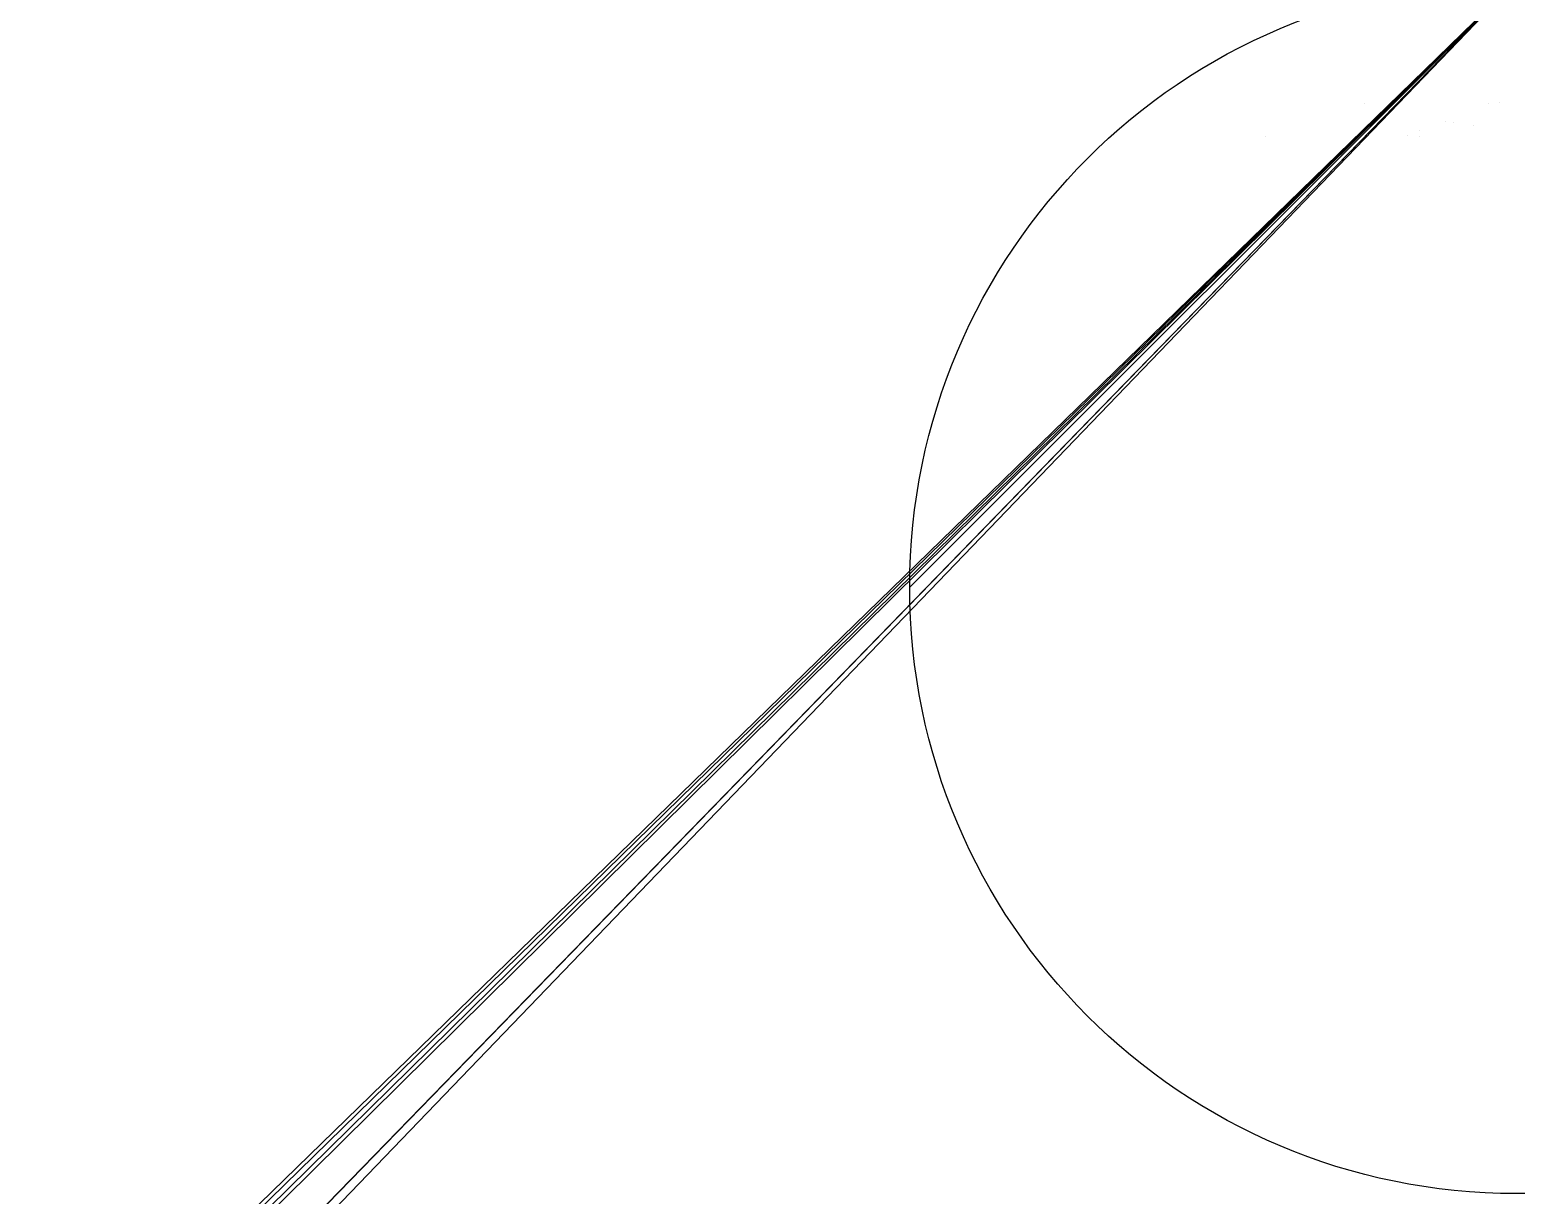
# Model space of a CAD drawing. Header units: metres. Extents: x -664590 to 83515295, y -85936 to 861269.
# Drawn here: x -78.4 to 0, y -64.1 to -2.6 of the extents above; entities that cross this region are included whole.
import ezdxf

# ---------------------------------------------------------------- set-up
doc = ezdxf.new("R2010")
doc.units = ezdxf.units.M

msp = doc.modelspace()

# ---------------------------------------------------------------- linework, layer by layer
at = {"layer": 'MCD_Layer_0'}
for p, q in [((-5.648663, -5.84511), (-5.64866, -5.84511)), ((-5.648643, -5.845111), (-5.648661, -5.84511)), ((-5.648653, -5.845111), (-5.64866, -5.84511)), ((-5.648653, -5.84511), (-5.648659, -5.84511)), ((-5.648653, -5.84511), (-5.648658, -5.84511)), ((-5.648649, -5.84511), (-5.648655, -5.84511)), ((-5.648653, -5.845111), (-5.648655, -5.845111)), ((-5.648653, -5.84511), (-5.648651, -5.84511)), ((-5.648653, -5.84511), (-5.64865, -5.84511)), ((-8.016647, -6.486477), (-8.016645, -6.486477)), ((-8.016629, -6.486478), (-8.016646, -6.486477)), ((-8.016638, -6.486478), (-8.016645, -6.486477)), ((-8.016638, -6.486477), (-8.016644, -6.486477)), ((-8.016638, -6.486477), (-8.016643, -6.486477)), ((-8.016635, -6.486477), (-8.016641, -6.486477)), ((-8.016638, -6.486478), (-8.016641, -6.486478)), ((-8.016638, -6.486477), (-8.016637, -6.486477)), ((-8.016638, -6.486477), (-8.016636, -6.486477)), ((-1.444157, -6.486478), (-1.444151, -6.486478)), ((-1.444151, -6.486478), (-1.444156, -6.486477)), ((-1.444156, -6.486477), (-1.444151, -6.486478)), ((-1.444154, -6.486477), (-1.444151, -6.486478)), ((-1.444151, -6.486478), (-1.444153, -6.486477)), ((-1.44415, -6.486477), (-1.444151, -6.486478)), ((-1.444147, -6.486477), (-1.444151, -6.486478)), ((-1.444151, -6.486478), (-1.444146, -6.486478)), ((-1.444151, -6.486478), (-1.444147, -6.486478)), ((-1.444145, -6.486478), (-1.444151, -6.486478)), ((-1.444151, -6.486478), (-1.444146, -6.486478)), ((-1.444148, -6.486477), (-1.444146, -6.486478)), ((-0.888052, -6.433953), (-0.88805, -6.433953)), ((-0.888035, -6.433954), (-0.888052, -6.433953)), ((-0.888044, -6.433954), (-0.88805, -6.433953)), ((-0.888044, -6.433953), (-0.888049, -6.433953)), ((-0.888044, -6.433953), (-0.888049, -6.433953)), ((-0.888041, -6.433953), (-0.888046, -6.433953)), ((-0.888044, -6.433954), (-0.888046, -6.433954)), ((-0.888044, -6.433953), (-0.888042, -6.433953)), ((-0.888044, -6.433953), (-0.888041, -6.433953)), ((-3.710544, -7.40757), (-3.710542, -7.40757)), ((-3.710526, -7.407571), (-3.710543, -7.40757)), ((-3.710535, -7.407571), (-3.710542, -7.40757)), ((-3.710535, -7.40757), (-3.710541, -7.40757)), ((-3.710535, -7.40757), (-3.71054, -7.40757)), ((-3.710532, -7.40757), (-3.710537, -7.40757)), ((-3.710535, -7.407571), (-3.710537, -7.407571)), ((-3.710535, -7.40757), (-3.710533, -7.40757)), ((-3.710535, -7.40757), (-3.710533, -7.40757)), ((-3.328162, -7.466837), (-3.32816, -7.466837)), ((-3.328145, -7.466838), (-3.328161, -7.466837)), ((-3.328153, -7.466838), (-3.32816, -7.466837)), ((-3.328153, -7.466837), (-3.328159, -7.466837)), ((-3.328153, -7.466837), (-3.328159, -7.466837)), ((-3.32815, -7.466837), (-3.328156, -7.466837)), ((-3.328153, -7.466838), (-3.328156, -7.466838)), ((-3.328153, -7.466837), (-3.328152, -7.466837)), ((-3.328153, -7.466837), (-3.328151, -7.466837)), ((-2.243192, -7.637165), (-2.243196, -7.637164)), ((-2.243188, -7.637165), (-2.243196, -7.637164)), ((-2.243192, -7.637164), (-2.243195, -7.637164)), ((-2.243192, -7.637164), (-2.243195, -7.637164)), ((-2.243191, -7.637164), (-2.243193, -7.637164)), ((-2.243192, -7.637165), (-2.243193, -7.637165)), ((-2.243192, -7.637164), (-2.243191, -7.637164)), ((-13.229348, -8.242093), (-13.229346, -8.242093)), ((-13.229331, -8.242094), (-13.229347, -8.242093)), ((-13.22934, -8.242094), (-13.229346, -8.242093)), ((-13.22934, -8.242093), (-13.229345, -8.242093)), ((-13.22934, -8.242093), (-13.229345, -8.242093)), ((-13.229337, -8.242093), (-13.229342, -8.242093)), ((-13.22934, -8.242094), (-13.229342, -8.242094)), ((-13.22934, -8.242093), (-13.229338, -8.242093)), ((-13.22934, -8.242093), (-13.229337, -8.242093)), ((-5.750492, -8.150851), (-5.75049, -8.150851)), ((-5.750475, -8.150852), (-5.750491, -8.150851)), ((-5.750483, -8.150852), (-5.75049, -8.150851)), ((-5.750483, -8.150851), (-5.750489, -8.150851)), ((-5.750483, -8.150851), (-5.750488, -8.150851)), ((-5.750481, -8.150851), (-5.750485, -8.150851)), ((-5.750483, -8.150852), (-5.750485, -8.150852)), ((-5.750483, -8.150851), (-5.750482, -8.150851)), ((-5.750483, -8.150851), (-5.750481, -8.150851)), ((-5.126858, -7.898292), (-5.126856, -7.898292)), ((-5.126842, -7.898293), (-5.126857, -7.898292)), ((-5.12685, -7.898293), (-5.126856, -7.898292)), ((-5.12685, -7.898292), (-5.126855, -7.898292)), ((-5.12685, -7.898292), (-5.126855, -7.898292)), ((-5.126847, -7.898292), (-5.126852, -7.898292)), ((-5.12685, -7.898293), (-5.126852, -7.898293)), ((-5.12685, -7.898292), (-5.126848, -7.898292)), ((-5.12685, -7.898292), (-5.126847, -7.898292)), ((-5.116976, -8.242094), (-5.116965, -8.242094)), ((-5.116974, -8.242093), (-5.116975, -8.242093)), ((-5.11697, -8.242093), (-5.116973, -8.242093)), ((-5.11697, -8.242093), (-5.116973, -8.242093)), ((-5.11697, -8.242093), (-5.116972, -8.242093)), ((-5.116961, -8.242094), (-5.116972, -8.242093)), ((-5.11697, -8.242094), (-5.116956, -8.242093)), ((-5.11697, -8.242093), (-5.116967, -8.242093)), ((-5.11697, -8.242093), (-5.11696, -8.242093)), ((-5.116968, -8.242093), (-5.116965, -8.242094)), ((-5.116961, -8.242094), (-5.11696, -8.242093))]:
    msp.add_line(p, q, dxfattribs=at)
at = {"layer": 'MCD_Layer_1'}
msp.add_line((-32.000023, -32.000008), (0, 0), dxfattribs=at)
msp.add_circle((0, -32.000023), 32.000023, dxfattribs=at)
at = {"layer": 'MCD_Layer_2147680256'}
for p in [(-64187.71875, -66029.140831), (-63026.71875, -61336.601713), (-58898.46875, -60583.664191), (-39271.25, -38820.289211), (-34977.75, -36351.195464), (-11138.96875, -10888.478555), (-10417, -10247.43949)]:
    msp.add_line(p, (0, 0), dxfattribs=at)

doc.saveas('drawing.dxf')
